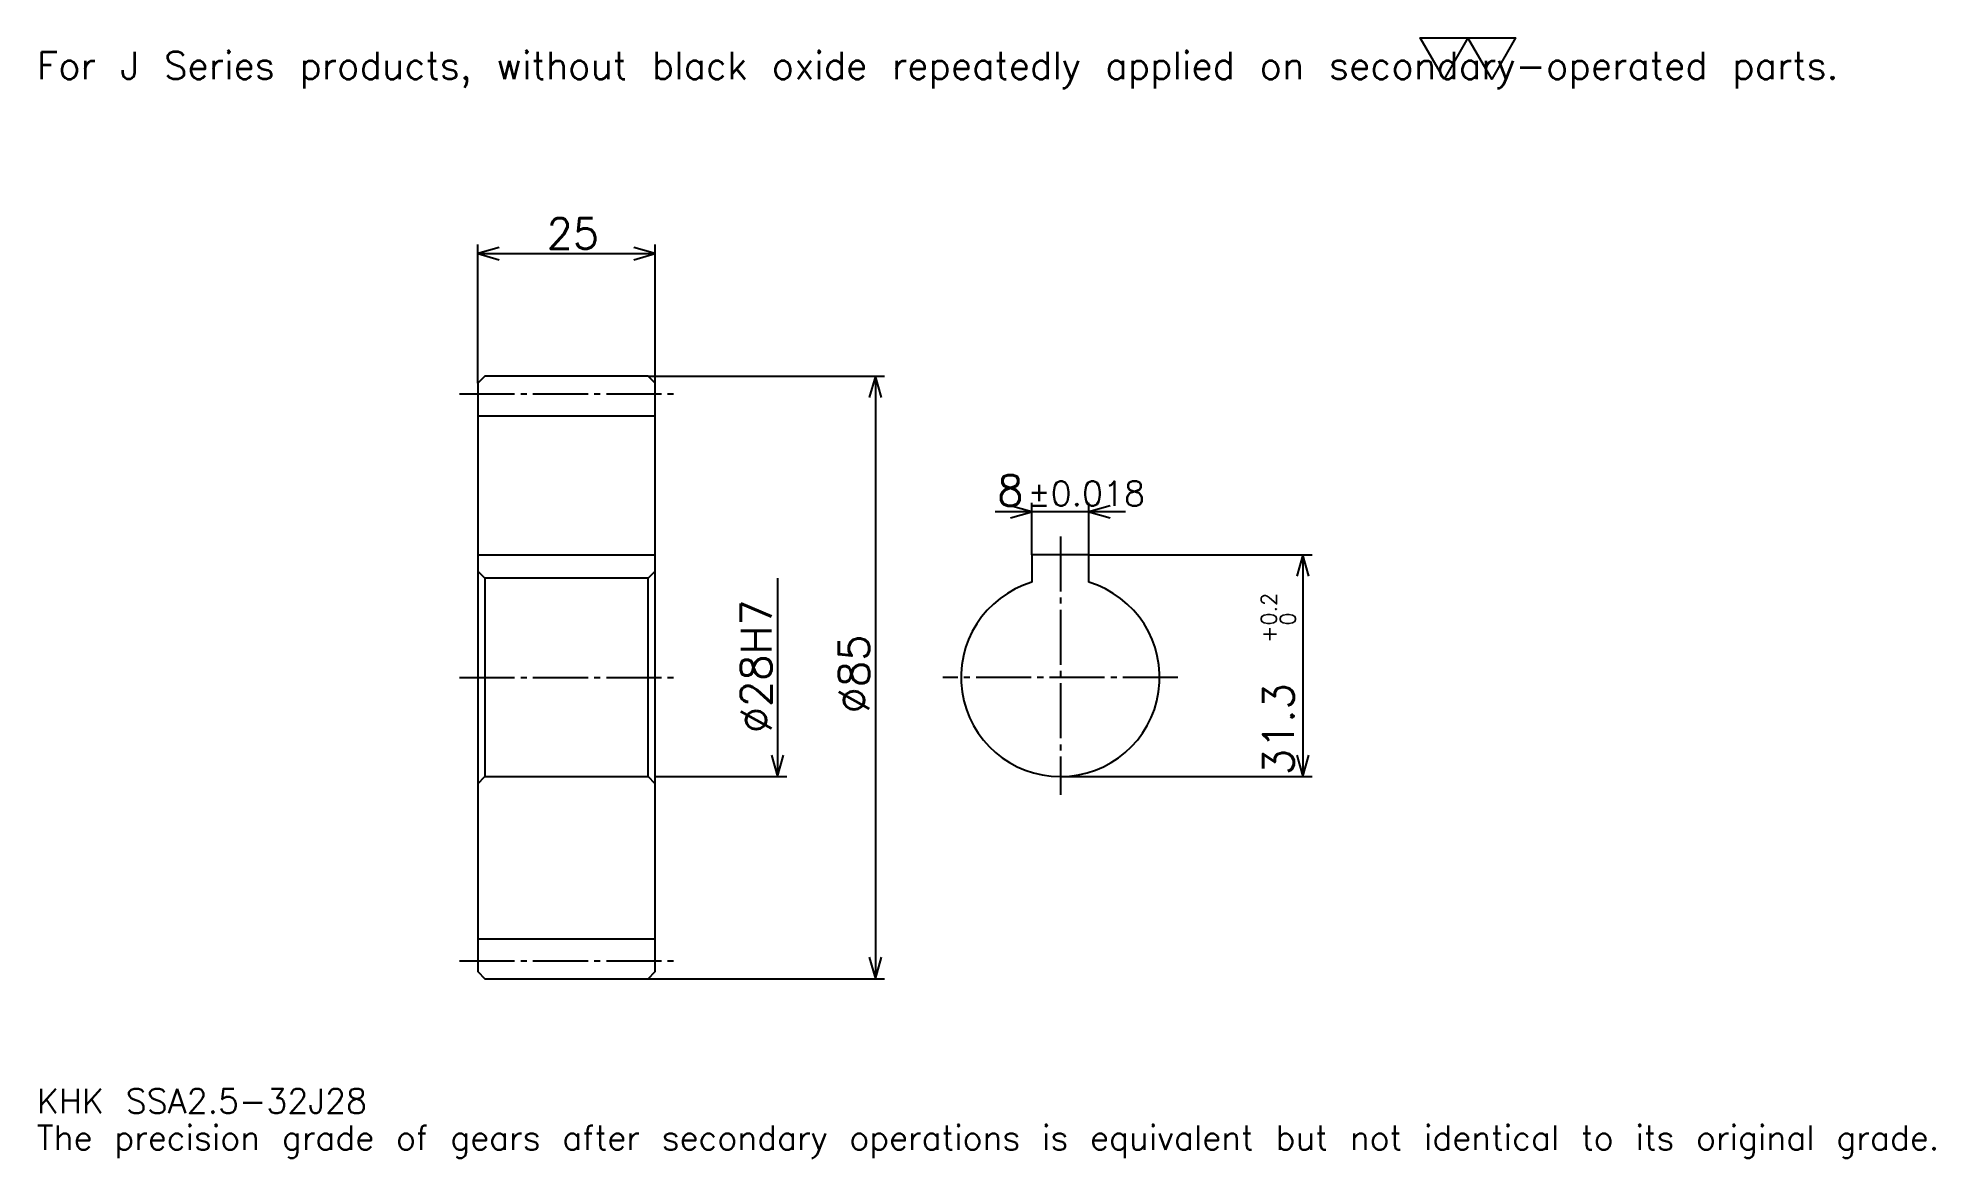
# Model space of a CAD drawing. Extents: x 9 to 276, y 3 to 161.
import ezdxf

# ---------------------------------------------------------------- set-up
doc = ezdxf.new("R2010")
doc.units = 0
doc.linetypes.add('DASHDOT', pattern=[10.353262, 7.764946, -0.862772, 0.862772, -0.862772])
doc.layers.get('0').update_dxf_attribs({"linetype": 'CONTINUOUS'})
doc.layers.add('DASHDOT', color=6, linetype='DASHDOT')
doc.styles.add('KANJI', font='TXT', dxfattribs={"bigfont": 'BIGFONT'})

msp = doc.modelspace()

# ---------------------------------------------------------------- linework, layer by layer
at = {"color": 5}
for p, q in [((70.816574, 113.454483), (70.816574, 132.004074)), ((95.816574, 113.454483), (95.816574, 132.004074)), ((70.816574, 130.709915), (95.816574, 130.709915)), ((70.816574, 112.454483), (70.816574, 113.454483)), ((94.816574, 113.454483), (95.816574, 113.454483)), ((95.816574, 113.454483), (128.170517, 113.454483)), ((95.816574, 112.454483), (95.816574, 113.454483)), ((126.876358, 113.454483), (126.876358, 28.454483)), ((162.13179, 94.293884), (143.778534, 94.293884)), ((148.95517, 88.254486), (148.95517, 95.588043)), ((156.95517, 88.254486), (156.95517, 95.588043)), ((156.95517, 88.254486), (188.446335, 88.254486)), ((187.152176, 88.254486), (187.152176, 56.954483)), ((113.072006, 84.954483), (113.072006, 56.954483)), ((95.816574, 56.954483), (114.366165, 56.954483)), ((152.95517, 56.954483), (188.446335, 56.954483)), ((94.816574, 28.454483), (95.816574, 28.454483)), ((95.816574, 28.454483), (128.170517, 28.454483))]:
    msp.add_line(p, q, dxfattribs=at)
at = {"color": 4}
for p, q in [((70.816574, 107.829483), (95.816574, 107.829483)), ((70.816574, 88.254486), (95.816574, 88.254486)), ((95.816574, 85.954483), (94.816574, 84.954483)), ((70.816574, 55.954483), (71.816574, 56.954483)), ((95.816574, 55.954483), (94.816574, 56.954483)), ((70.816574, 34.079483), (95.816574, 34.079483))]:
    msp.add_line(p, q, dxfattribs=at)
at = {"color": 7}
msp.add_lwpolyline([(207.065216, 155.29892), (203.700409, 161.131256), (217.159653, 161.131256), (213.79483, 155.29892), (210.430023, 161.131256), (207.065216, 155.29892)], dxfattribs=at)
at = {"color": 5}
for points in [[(73.836273, 131.572693), (70.816574, 130.709915), (73.836273, 129.847137)], [(92.796875, 129.847137), (95.816574, 130.709915), (92.796875, 131.572693)], [(127.739128, 110.434784), (126.876358, 113.454483), (126.013588, 110.434784)], [(145.935455, 93.431114), (148.95517, 94.293884), (145.935455, 95.156654)], [(159.974854, 95.156654), (156.95517, 94.293884), (159.974854, 93.431114)], [(188.014954, 85.234779), (187.152176, 88.254486), (186.289398, 85.234779)], [(112.209236, 59.974182), (113.072006, 56.954483), (113.934776, 59.974182)], [(186.289398, 59.974182), (187.152176, 56.954483), (188.014954, 59.974182)], [(126.013588, 31.474182), (126.876358, 28.454483), (127.739128, 31.474182)]]:
    msp.add_lwpolyline(points, dxfattribs=at)
at = {"color": 4}
for points in [[(70.816574, 55.954483), (70.816574, 29.454483), (71.816574, 28.454483), (94.816574, 28.454483), (95.816574, 29.454483), (95.816574, 112.454483), (94.816574, 113.454483), (71.816574, 113.454483), (70.816574, 112.454483), (70.816574, 55.954483)], [(70.816574, 85.954483), (71.816574, 84.954483), (71.816574, 56.954483), (94.816574, 56.954483), (94.816574, 84.954483), (71.816574, 84.954483)], [(156.95517, 84.370888), (156.95517, 88.254486), (148.95517, 88.254486), (148.95517, 84.370888)]]:
    msp.add_lwpolyline(points, dxfattribs=at)
msp.add_arc((152.95517, 70.954483), 14, 106.60154993, 73.39845007, dxfattribs=at)
at = {"layer": 'DASHDOT', "color": 7}
for p, q in [((68.228256, 110.954483), (98.404892, 110.954483)), ((152.95517, 90.842796), (152.95517, 54.366165)), ((68.228256, 70.954483), (98.404892, 70.954483)), ((169.543488, 70.954483), (136.366852, 70.954483)), ((68.228256, 30.954483), (98.404892, 30.954483))]:
    msp.add_line(p, q, dxfattribs=at)

# ---------------------------------------------------------------- texts
at = {"color": 7, "style": 'KANJI'}
for s, height, p in [('For J Series products, without black oxide repeatedly applied on secondary-operated parts.', 3.882473, (8.627717, 155.29892)), ('25', 4.313859, (80.512566, 131.400131)), ('8', 4.313859, (144.050507, 95.156654)), ('%%p0.018', 3.451087, (148.320694, 95.156654)), ('KHK SSA2.5-32J28', 3.451087, (8.627717, 9.490489)), ('The precision grade of gears after secondary operations is equivalent but not identical to its original grade.', 3.451087, (8.627717, 4.313859))]:
    msp.add_text(s, height=height, dxfattribs=at).set_placement(p)
for s, height, p in [('%%c28H7', 4.313859, (112.209236, 63.081692)), ('0.2', 2.156929, (183.442261, 78.261978)), ('+', 2.156929, (183.442261, 75.846214)), ('0', 2.156929, (186.116852, 78.261978)), ('%%c85', 4.313859, (126.013588, 65.885696)), ('31.3', 4.313859, (185.858017, 57.174126))]:
    msp.add_text(s, height=height, rotation=90, dxfattribs=at).set_placement(p)

doc.saveas('drawing.dxf')
